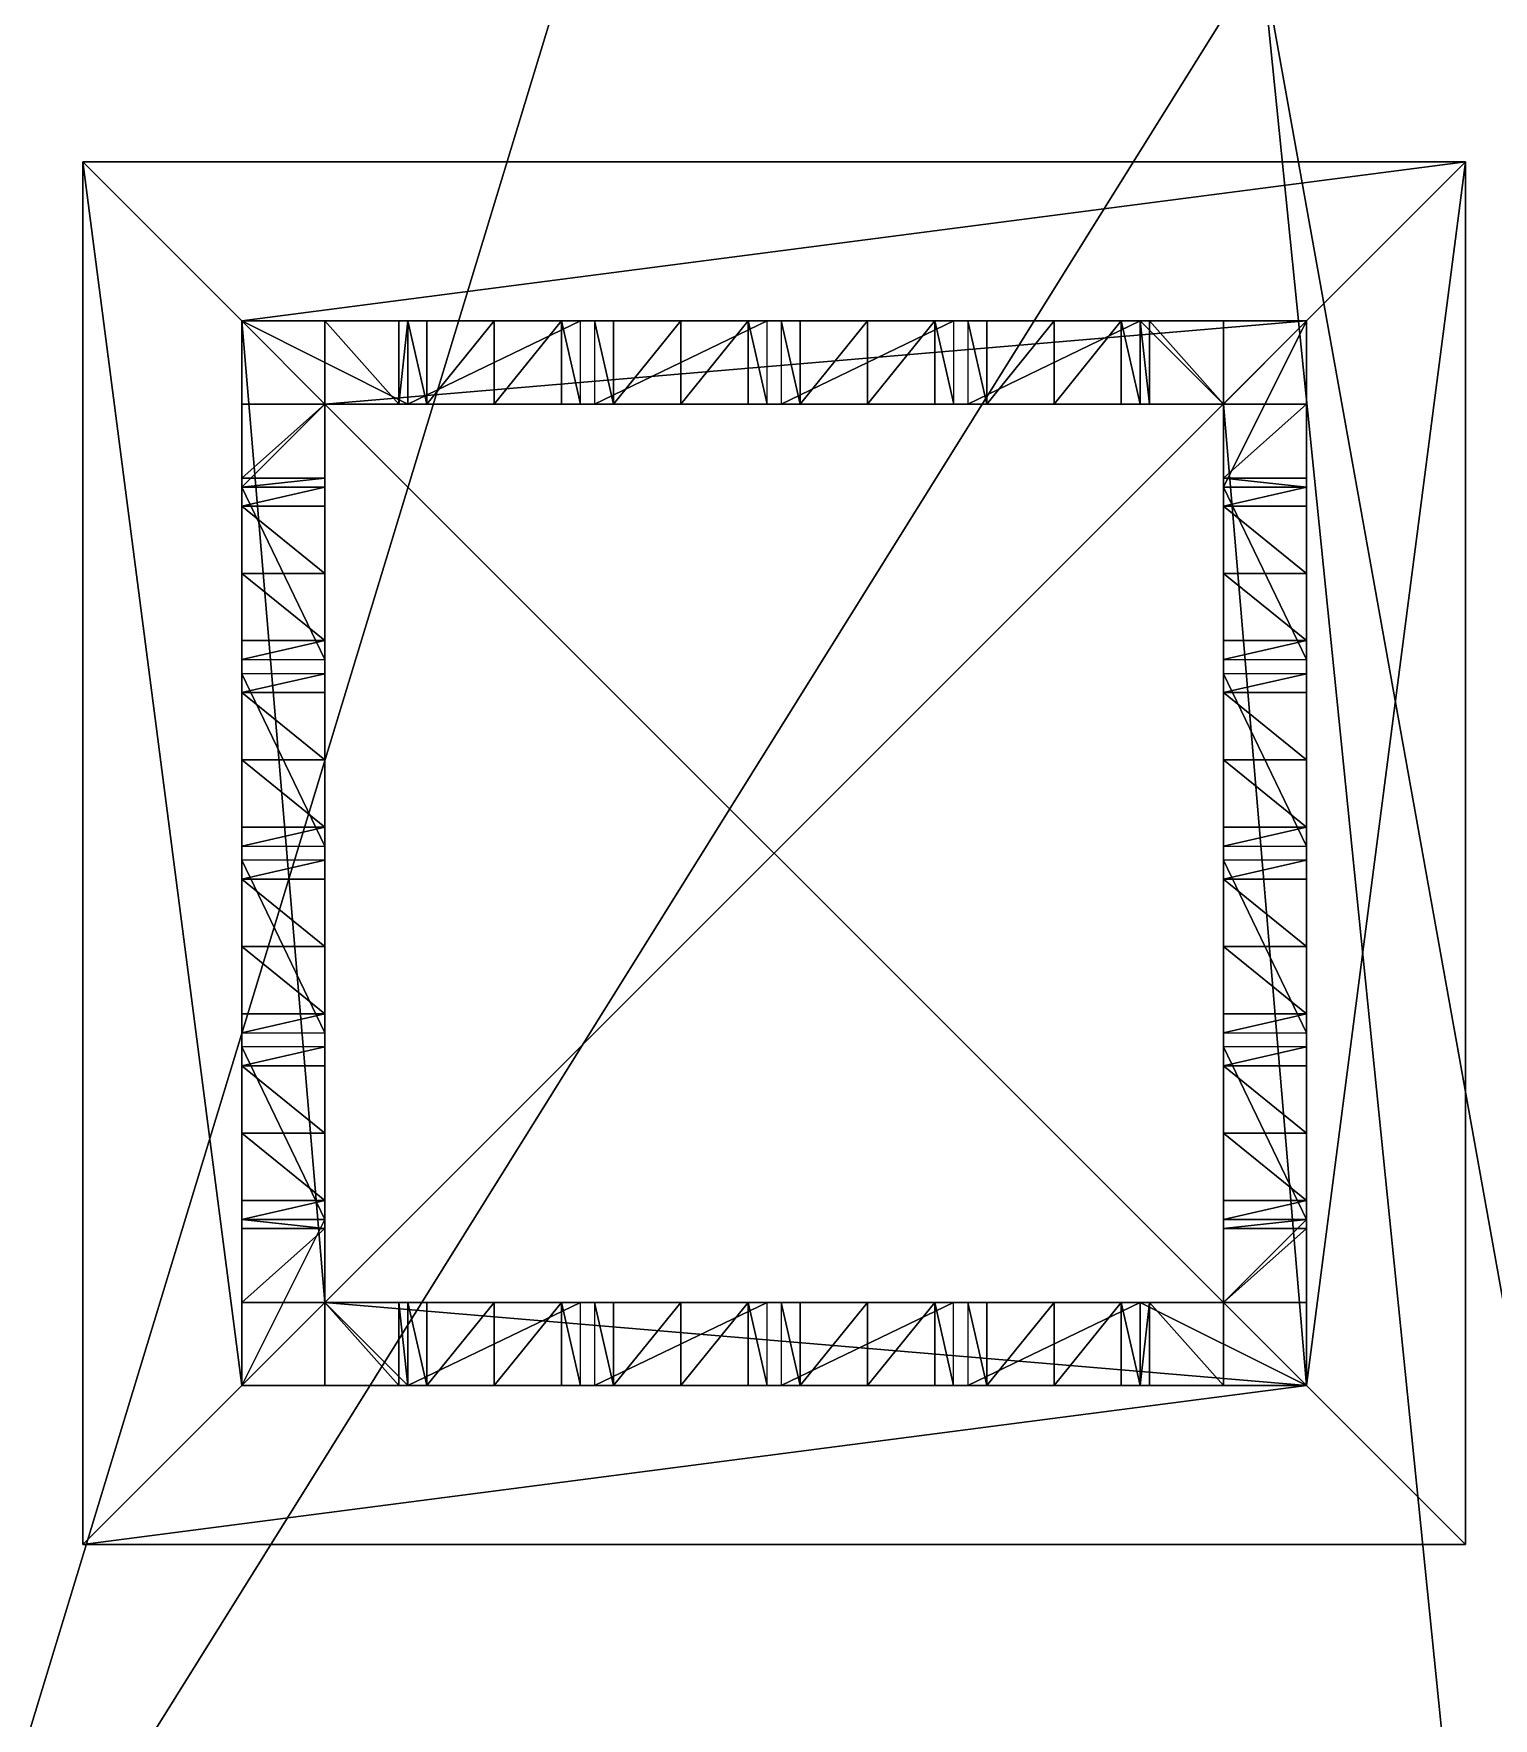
# Model space of a CAD drawing. Header units: metres. Extents: x -124 to 108, y 0 to 201.
# Drawn here: x 56.91 to 64.94, y 8.41 to 17.68 of the extents above; entities that cross this region are included whole.
import ezdxf

# ---------------------------------------------------------------- set-up
doc = ezdxf.new("R2010")
doc.units = ezdxf.units.M
doc.layers.get('0').update_dxf_attribs({"true_color": 0xff5454})

# ---------------------------------------------------------------- blocks, each defined once
blk = doc.blocks.new('crnEnd')
for p, q in [((0.9144, 0.9144), (0.4572, 0.9144)), ((0.4572, 0.4572), (0.4572, 0.9144)), ((0.9144, 0.8645, 0.3953), (0.4572, 0.8645, 0.3953)), ((0.9144, 0.9144), (0.9144, 0)), ((0, 0.4572), (0.4572, 0.4572)), ((0, 0.4572), (0, 0)), ((0.0499, 0, 0.3953), (0.0499, 0.4572, 0.3953)), ((0.4572, 0.4572), (0.4572, 0.4572, 0.6489)), ((0.9144, 0.4572, 0.6489), (0.4572, 0.4572, 0.6489)), ((0.4572, 0, 0.6489), (0.4572, 0.4572, 0.6489)), ((0.4572, 0.4572, 0.6489), (0.9144, 0, 0.9037)), ((0.9144, 0.4572, 0.6489), (0.9144, 0, 0.9037)), ((0.9144, 0), (0, 0)), ((0.9144, 0, 0.9037), (0.4572, 0, 0.6489)), ((0.9144, 0), (0.9144, 0, 0.9037))]:
    blk.add_line(p, q)
for points in [[(0.4572, 0.4572, 0.6489), (0.4572, 0.8645, 0.3953), (0.4572, 0.9144, 0)], [(0.9144, 0.4572, 0.6489), (0.9144, 0.8645, 0.3953), (0.9144, 0.9144, 0)], [(0, 0.4572, 0), (0.0499, 0.4572, 0.3953), (0.4572, 0.4572, 0.6489)], [(0, 0, 0), (0.0499, 0, 0.3953), (0.4572, 0, 0.6489)]]:
    blk.add_polyline3d(points)
at = {"color": 45, "true_color": 0x9b7d59}
mesh = blk.add_polyface(dxfattribs=at)
corners = [(0.9144, 0), (0, 0.4572), (0, 0), (0.4572, 0.4572), (0.9144, 0.9144), (0.4572, 0.9144)]
mesh.append_faces([[corners[k] for k in face] for face in [(0, 1, 2), (3, 4, 5)]], dxfattribs={"vtx0": -1, "color": 45})
mesh.append_faces([[corners[k] for k in face] for face in [(1, 0, 3), (4, 3, 0)]], dxfattribs={"vtx0": -1, "vtx1": -1, "color": 45})
mesh = blk.add_polyface(dxfattribs=at)
corners = [(0.4572, 0.8645, 0.3953), (0.4572, 0.4572), (0.4572, 0.4572, 0.6489), (0.4572, 0.9144)]
mesh.append_faces([[corners[k] for k in face] for face in [(0, 1, 2), (1, 0, 3)]], dxfattribs={"vtx0": -1, "color": 45})
mesh = blk.add_polyface(dxfattribs=at)
corners = [(0.4572, 0.8645, 0.3953), (0.9144, 0.9144), (0.4572, 0.9144), (0.9144, 0.8645, 0.3953)]
mesh.append_faces([[corners[k] for k in face] for face in [(0, 1, 2), (1, 0, 3)]], dxfattribs={"vtx0": -1, "color": 45})
mesh = blk.add_polyface(dxfattribs=at)
corners = [(0.4572, 0.4572, 0.6489), (0.9144, 0.8645, 0.3953), (0.4572, 0.8645, 0.3953), (0.9144, 0.4572, 0.6489)]
mesh.append_faces([[corners[k] for k in face] for face in [(0, 1, 2), (1, 0, 3)]], dxfattribs={"vtx0": -1, "color": 45})
mesh = blk.add_polyface(dxfattribs=at)
corners = [(0.9144, 0.9144), (0.9144, 0, 0.9037), (0.9144, 0), (0.9144, 0.4572, 0.6489), (0.9144, 0.8645, 0.3953)]
mesh.append_faces([[corners[k] for k in face] for face in [(0, 1, 2), (3, 0, 4)]], dxfattribs={"vtx0": -1, "color": 45})
mesh.append_faces([[corners[k] for k in face] for face in [(1, 0, 3)]], dxfattribs={"vtx0": -1, "vtx1": -1, "color": 45})
mesh = blk.add_polyface(dxfattribs=at)
corners = [(0.0499, 0.4572, 0.3953), (0.4572, 0.4572), (0, 0.4572), (0.4572, 0.4572, 0.6489)]
mesh.append_faces([[corners[k] for k in face] for face in [(0, 1, 2), (1, 0, 3)]], dxfattribs={"vtx0": -1, "color": 45})
mesh = blk.add_polyface(dxfattribs=at)
corners = [(0.0499, 0.4572, 0.3953), (0, 0), (0.0499, 0, 0.3953), (0, 0.4572)]
mesh.append_faces([[corners[k] for k in face] for face in [(0, 1, 2), (1, 0, 3)]], dxfattribs={"vtx0": -1, "color": 45})
mesh = blk.add_polyface(dxfattribs=at)
corners = [(0.4572, 0, 0.6489), (0.0499, 0.4572, 0.3953), (0.0499, 0, 0.3953), (0.4572, 0.4572, 0.6489)]
mesh.append_faces([[corners[k] for k in face] for face in [(0, 1, 2), (1, 0, 3)]], dxfattribs={"vtx0": -1, "color": 45})
mesh = blk.add_polyface(dxfattribs=at)
corners = [(0.9144, 0.4572, 0.6489), (0.4572, 0.4572, 0.6489), (0.9144, 0, 0.9037)]
mesh.append_faces([[corners[k] for k in face] for face in [(0, 1, 2)]], dxfattribs={"color": 45})
mesh = blk.add_polyface(dxfattribs=at)
corners = [(0.9144, 0, 0.9037), (0.4572, 0.4572, 0.6489), (0.4572, 0, 0.6489)]
mesh.append_faces([[corners[k] for k in face] for face in [(0, 1, 2)]], dxfattribs={"color": 45})
mesh = blk.add_polyface(dxfattribs=at)
corners = [(0.9144, 0, 0.9037), (0, 0), (0.9144, 0), (0.0499, 0, 0.3953), (0.4572, 0, 0.6489)]
mesh.append_faces([[corners[k] for k in face] for face in [(0, 1, 2), (3, 0, 4)]], dxfattribs={"vtx0": -1, "color": 45})
mesh.append_faces([[corners[k] for k in face] for face in [(1, 0, 3)]], dxfattribs={"vtx0": -1, "vtx1": -1, "color": 45})
blk = doc.blocks.new('crnNormal')
for p, q in [((0.4572, 0.9054), (0, 0.9054)), ((0, 0), (0, 0.9054)), ((0.4572, 0.9054), (0.4572, 0)), ((0.4572, 0.8059, 0.3829), (0, 0.8059, 0.3829)), ((0.4572, 0.4527, 0.7049), (0, 0.4527, 0.7049)), ((0.4572, 0.0995, 0.3829), (0, 0.0995, 0.3829)), ((0, 0), (0.4572, 0))]:
    blk.add_line(p, q)
for points in [[(0, 0.4527, 0.7049), (0, 0.8059, 0.3829), (0, 0.9054, 0)], [(0.4572, 0.4527, 0.7049), (0.4572, 0.8059, 0.3829), (0.4572, 0.9054, 0)], [(0, 0.4527, 0.7049), (0, 0.0995, 0.3829), (0, 0, 0)], [(0.4572, 0.4527, 0.7049), (0.4572, 0.0995, 0.3829), (0.4572, 0, 0)]]:
    blk.add_polyline3d(points)
at = {"color": 45, "true_color": 0x9b7d59}
mesh = blk.add_polyface(dxfattribs=at)
corners = [(0, 0.8059, 0.3829), (0.4572, 0.9054), (0, 0.9054), (0.4572, 0.8059, 0.3829)]
mesh.append_faces([[corners[k] for k in face] for face in [(0, 1, 2), (1, 0, 3)]], dxfattribs={"vtx0": -1, "color": 45})
mesh = blk.add_polyface(dxfattribs=at)
corners = [(0.4572, 0), (0, 0.9054), (0, 0), (0.4572, 0.9054)]
mesh.append_faces([[corners[k] for k in face] for face in [(0, 1, 2), (1, 0, 3)]], dxfattribs={"vtx0": -1, "color": 45})
mesh = blk.add_polyface(dxfattribs=at)
corners = [(0, 0.0995, 0.3829), (0, 0.9054), (0, 0), (0, 0.4527, 0.7049), (0, 0.8059, 0.3829)]
mesh.append_faces([[corners[k] for k in face] for face in [(0, 1, 2), (1, 3, 4)]], dxfattribs={"vtx0": -1, "color": 45})
mesh.append_faces([[corners[k] for k in face] for face in [(1, 0, 3)]], dxfattribs={"vtx0": -1, "vtx2": -1, "color": 45})
mesh = blk.add_polyface(dxfattribs=at)
corners = [(0.4572, 0.9054), (0.4572, 0.0995, 0.3829), (0.4572, 0), (0.4572, 0.4527, 0.7049), (0.4572, 0.8059, 0.3829)]
mesh.append_faces([[corners[k] for k in face] for face in [(0, 1, 2), (3, 0, 4)]], dxfattribs={"vtx0": -1, "color": 45})
mesh.append_faces([[corners[k] for k in face] for face in [(1, 0, 3)]], dxfattribs={"vtx0": -1, "vtx1": -1, "color": 45})
mesh = blk.add_polyface(dxfattribs=at)
corners = [(0.4572, 0.4527, 0.7049), (0, 0.8059, 0.3829), (0, 0.4527, 0.7049), (0.4572, 0.8059, 0.3829)]
mesh.append_faces([[corners[k] for k in face] for face in [(0, 1, 2), (1, 0, 3)]], dxfattribs={"vtx0": -1, "color": 45})
mesh = blk.add_polyface(dxfattribs=at)
corners = [(0.4572, 0.0995, 0.3829), (0, 0.4527, 0.7049), (0, 0.0995, 0.3829), (0.4572, 0.4527, 0.7049)]
mesh.append_faces([[corners[k] for k in face] for face in [(0, 1, 2), (1, 0, 3)]], dxfattribs={"vtx0": -1, "color": 45})
mesh = blk.add_polyface(dxfattribs=at)
corners = [(0.4572, 0.0995, 0.3829), (0, 0), (0.4572, 0), (0, 0.0995, 0.3829)]
mesh.append_faces([[corners[k] for k in face] for face in [(0, 1, 2), (1, 0, 3)]], dxfattribs={"vtx0": -1, "color": 45})
blk = doc.blocks.new('twrShort')
for p, q in [((0, 7.6089), (0, 0)), ((0, 7.6089), (0.875, 6.7339, 3.0079)), ((7.6089, 7.6089), (0, 7.6089)), ((7.6089, 7.6089), (6.7339, 6.7339, 3.0079)), ((7.6089, 0), (7.6089, 7.6089)), ((6.7339, 6.7339, 6.7982), (0.875, 6.7339, 6.7982)), ((0.875, 6.7339, 6.7982), (0.875, 0.875, 6.7982)), ((0.875, 6.7339, 3.0079), (0.875, 0.875, 3.0079)), ((6.7339, 6.7339, 3.0079), (0.875, 6.7339, 3.0079)), ((0.875, 6.7339, 3.0079), (0.875, 6.7339, 6.7982)), ((6.7339, 0.875, 6.7982), (6.7339, 6.7339, 6.7982)), ((6.7339, 0.875, 3.0079), (6.7339, 6.7339, 3.0079)), ((6.7339, 6.7339, 3.0079), (6.7339, 6.7339, 6.7982)), ((1.3322, 6.2767, 6.7982), (1.3322, 1.3322, 6.7982)), ((6.2767, 6.2767, 6.7982), (1.3322, 6.2767, 6.7982)), ((6.2767, 6.2767, 6.0526), (1.3322, 6.2767, 6.0526)), ((1.3322, 6.2767, 6.0526), (1.3322, 6.2767, 6.7982)), ((1.3322, 6.2767, 6.0526), (1.3322, 1.3322, 6.0526)), ((6.2767, 1.3322, 6.7982), (6.2767, 6.2767, 6.7982)), ((6.2767, 6.2767, 6.0526), (6.2767, 6.2767, 6.7982)), ((6.2767, 1.3322, 6.0526), (6.2767, 6.2767, 6.0526)), ((1.3322, 1.3322, 6.7982), (6.2767, 1.3322, 6.7982)), ((1.3322, 1.3322, 6.0526), (6.2767, 1.3322, 6.0526)), ((1.3322, 1.3322, 6.0526), (1.3322, 1.3322, 6.7982)), ((6.2767, 1.3322, 6.0526), (6.2767, 1.3322, 6.7982)), ((0, 0), (0.875, 0.875, 3.0079)), ((0.875, 0.875, 6.7982), (6.7339, 0.875, 6.7982)), ((0.875, 0.875, 3.0079), (6.7339, 0.875, 3.0079)), ((0.875, 0.875, 3.0079), (0.875, 0.875, 6.7982)), ((7.6089, 0), (6.7339, 0.875, 3.0079)), ((6.7339, 0.875, 3.0079), (6.7339, 0.875, 6.7982)), ((0, 0), (7.6089, 0))]:
    blk.add_line(p, q)
for p, rotation in [((1.7894, 6.7339, 6.7982), 179.9999999999991), ((6.7339, 5.8195, 6.7982), 89.99999999999912), ((0.875, 1.7894, 6.7982), 269.9999999999897)]:
    blk.add_blockref('crnEnd', p, dxfattribs=dict(rotation=rotation))
at = {"yscale": 1.048424361076643}
for p, rotation in [((1.7894, 6.7339, 6.7982), 270), ((2.8163, 6.7339, 6.7982), 270), ((3.8433, 6.7339, 6.7982), 270), ((4.8702, 6.7339, 6.7982), 270), ((6.7339, 5.8195, 6.7982), 180), ((6.7339, 4.7925, 6.7982), 180), ((6.7339, 3.7656, 6.7982), 180), ((6.7339, 2.7387, 6.7982), 180), ((2.7387, 0.875, 6.7982), 90), ((3.7656, 0.875, 6.7982), 90), ((4.7925, 0.875, 6.7982), 90), ((5.8195, 0.875, 6.7982), 90)]:
    blk.add_blockref('crnNormal', p, dxfattribs=dict(at, rotation=rotation))
for p in [(0.875, 4.8702, 6.7982), (0.875, 3.8433, 6.7982), (0.875, 2.8163, 6.7982), (0.875, 1.7894, 6.7982)]:
    blk.add_blockref('crnNormal', p, dxfattribs=at)
blk.add_blockref('crnEnd', (5.8195, 0.875, 6.7982))
at = {"color": 45, "true_color": 0x9b7d59}
mesh = blk.add_polyface(dxfattribs=at)
corners = [(7.6089, 7.6089), (0, 0), (0, 7.6089), (7.6089, 0)]
mesh.append_faces([[corners[k] for k in face] for face in [(0, 1, 2), (1, 0, 3)]], dxfattribs={"vtx0": -1, "color": 45})
at = {"color": 37, "true_color": 0x7b6641}
mesh = blk.add_polyface(dxfattribs=at)
corners = [(0.875, 6.7339, 3.0079), (7.6089, 7.6089), (0, 7.6089), (6.7339, 6.7339, 3.0079)]
mesh.append_faces([[corners[k] for k in face] for face in [(0, 1, 2), (1, 0, 3)]], dxfattribs={"vtx0": -1, "color": 37})
mesh = blk.add_polyface(dxfattribs=at)
corners = [(0.875, 0.875, 3.0079), (0, 7.6089), (0, 0), (0.875, 6.7339, 3.0079)]
mesh.append_faces([[corners[k] for k in face] for face in [(0, 1, 2), (1, 0, 3)]], dxfattribs={"vtx0": -1, "color": 37})
mesh = blk.add_polyface(dxfattribs=at)
corners = [(7.6089, 7.6089), (6.7339, 0.875, 3.0079), (7.6089, 0), (6.7339, 6.7339, 3.0079)]
mesh.append_faces([[corners[k] for k in face] for face in [(0, 1, 2), (1, 0, 3)]], dxfattribs={"vtx0": -1, "color": 37})
at = {"color": 45, "true_color": 0x9b7d59}
mesh = blk.add_polyface(dxfattribs=at)
corners = [(0.875, 0.875, 6.7982), (1.3322, 1.3322, 6.7982), (0.875, 6.7339, 6.7982), (6.7339, 0.875, 6.7982), (6.2767, 1.3322, 6.7982), (6.2767, 6.2767, 6.7982), (1.3322, 6.2767, 6.7982), (6.7339, 6.7339, 6.7982)]
mesh.append_faces([[corners[k] for k in face] for face in [(0, 1, 2), (1, 3, 4), (4, 3, 5), (2, 6, 7), (6, 2, 1), (7, 5, 3)]], dxfattribs={"vtx0": -1, "vtx1": -1, "color": 45})
mesh.append_faces([[corners[k] for k in face] for face in [(1, 0, 3), (7, 6, 5)]], dxfattribs={"vtx0": -1, "vtx2": -1, "color": 45})
mesh = blk.add_polyface(dxfattribs=at)
corners = [(0.875, 6.7339, 6.7982), (6.7339, 6.7339, 3.0079), (0.875, 6.7339, 3.0079), (6.7339, 6.7339, 6.7982)]
mesh.append_faces([[corners[k] for k in face] for face in [(0, 1, 2), (1, 0, 3)]], dxfattribs={"vtx0": -1, "color": 45})
mesh = blk.add_polyface(dxfattribs=at)
corners = [(0.875, 6.7339, 6.7982), (0.875, 0.875, 3.0079), (0.875, 0.875, 6.7982), (0.875, 6.7339, 3.0079)]
mesh.append_faces([[corners[k] for k in face] for face in [(0, 1, 2), (1, 0, 3)]], dxfattribs={"vtx0": -1, "color": 45})
mesh = blk.add_polyface(dxfattribs=at)
corners = [(6.7339, 6.7339, 3.0079), (6.7339, 0.875, 6.7982), (6.7339, 0.875, 3.0079), (6.7339, 6.7339, 6.7982)]
mesh.append_faces([[corners[k] for k in face] for face in [(0, 1, 2), (1, 0, 3)]], dxfattribs={"vtx0": -1, "color": 45})
mesh = blk.add_polyface(dxfattribs=at)
corners = [(6.2767, 6.2767, 6.7982), (1.3322, 6.2767, 6.0526), (6.2767, 6.2767, 6.0526), (1.3322, 6.2767, 6.7982)]
mesh.append_faces([[corners[k] for k in face] for face in [(0, 1, 2), (1, 0, 3)]], dxfattribs={"vtx0": -1, "color": 45})
mesh = blk.add_polyface(dxfattribs=at)
corners = [(1.3322, 6.2767, 6.0526), (1.3322, 1.3322, 6.7982), (1.3322, 1.3322, 6.0526), (1.3322, 6.2767, 6.7982)]
mesh.append_faces([[corners[k] for k in face] for face in [(0, 1, 2), (1, 0, 3)]], dxfattribs={"vtx0": -1, "color": 45})
at = {"color": 49, "true_color": 0x4a3e2a}
mesh = blk.add_polyface(dxfattribs=at)
corners = [(6.2767, 1.3322, 6.0526), (1.3322, 6.2767, 6.0526), (1.3322, 1.3322, 6.0526), (6.2767, 6.2767, 6.0526)]
mesh.append_faces([[corners[k] for k in face] for face in [(0, 1, 2), (1, 0, 3)]], dxfattribs={"vtx0": -1, "color": 49})
at = {"color": 45, "true_color": 0x9b7d59}
mesh = blk.add_polyface(dxfattribs=at)
corners = [(6.2767, 6.2767, 6.7982), (6.2767, 1.3322, 6.0526), (6.2767, 1.3322, 6.7982), (6.2767, 6.2767, 6.0526)]
mesh.append_faces([[corners[k] for k in face] for face in [(0, 1, 2), (1, 0, 3)]], dxfattribs={"vtx0": -1, "color": 45})
mesh = blk.add_polyface(dxfattribs=at)
corners = [(1.3322, 1.3322, 6.7982), (6.2767, 1.3322, 6.0526), (1.3322, 1.3322, 6.0526), (6.2767, 1.3322, 6.7982)]
mesh.append_faces([[corners[k] for k in face] for face in [(0, 1, 2), (1, 0, 3)]], dxfattribs={"vtx0": -1, "color": 45})
at = {"color": 37, "true_color": 0x7b6641}
mesh = blk.add_polyface(dxfattribs=at)
corners = [(6.7339, 0.875, 3.0079), (0, 0), (7.6089, 0), (0.875, 0.875, 3.0079)]
mesh.append_faces([[corners[k] for k in face] for face in [(0, 1, 2), (1, 0, 3)]], dxfattribs={"vtx0": -1, "color": 37})
at = {"color": 45, "true_color": 0x9b7d59}
mesh = blk.add_polyface(dxfattribs=at)
corners = [(6.7339, 0.875, 6.7982), (0.875, 0.875, 3.0079), (6.7339, 0.875, 3.0079), (0.875, 0.875, 6.7982)]
mesh.append_faces([[corners[k] for k in face] for face in [(0, 1, 2), (1, 0, 3)]], dxfattribs={"vtx0": -1, "color": 45})
blk = doc.blocks.new('Component_1')
blk.add_blockref('twrShort', (57.1779, 9.3649, 17.9753))
mesh = blk.add_polyface()
corners = [(98.8638, 30.9094), (89.7246, 8.9741), (87.5479, 30.9094), (96.8166, 14.0938), (98.4961, 14.0938), (98.4961, 12.4142), (96.8166, 12.4142), (101.2657, 8.9741), (98.8638, 23.1046), (101.2657, 23.1046), (-20.4883, 200.884), (-36.2436, 166.56), (-36.2436, 200.884), (-62.7983, 120.0462), (-62.7983, 166.56), (-62.7983, 96.8369), (-62.7983, 69.0721), (28.0829, 69.0721), (-20.4883, 166.56), (4.4317, 132.3), (4.4317, 166.56), (28.0829, 132.3), (28.0829, 88.4306), (52.9352, 88.4306), (28.0829, 66.4607), (35.9315, 66.4607), (35.9315, 59.9298), (58.5118, 70.2663), (71.2137, 59.9298), (58.5118, 82.925), (78.994, 70.2663), (71.2137, 47.1726), (86.7108, 98.9359), (52.9352, 98.9359), (78.994, 82.925), (35.9315, 45.5423), (35.9315, 47.1726), (35.9315, 32.3853), (35.9315, 12.8996), (56.2283, 30.6197), (71.0143, 30.6197), (71.0143, 7.874), (89.7246, 7.874), (86.7108, 60.8021), (87.5479, 60.8021), (29.1243, 8.345), (29.1243, 12.8996), (56.2283, 8.345), (30.8642, 32.3853), (30.8642, 45.5423), (-93.4757, 160.2962), (-109.8283, 96.8369), (-109.8283, 160.2962), (-93.4757, 120.0462)]
mesh.append_faces([[corners[k] for k in face] for face in [(7, 8, 9), (10, 11, 12), (11, 13, 14), (19, 18, 20), (32, 23, 33), (31, 35, 36), (2, 43, 44), (38, 45, 46), (35, 48, 49), (50, 51, 52)]], dxfattribs={"vtx0": -1})
mesh.append_faces([[corners[k] for k in face] for face in [(0, 1, 2), (3, 0, 4), (4, 0, 5), (1, 6, 7), (6, 1, 3), (8, 5, 0), (15, 11, 16), (16, 11, 17), (18, 11, 10), (17, 23, 24), (24, 23, 25), (25, 23, 26), (26, 27, 28), (27, 23, 29), (28, 30, 31), (29, 32, 34), (34, 32, 30), (37, 31, 38), (39, 31, 40), (40, 31, 41), (41, 31, 42), (43, 30, 32), (42, 2, 1), (45, 38, 47), (47, 38, 39), (48, 35, 37), (51, 53, 15)]], dxfattribs={"vtx0": -1, "vtx1": -1})
mesh.append_faces([[corners[k] for k in face] for face in [(1, 0, 3), (7, 5, 8), (13, 11, 15), (17, 11, 18), (17, 18, 19), (26, 23, 27), (23, 32, 29), (35, 31, 37), (38, 31, 39), (42, 31, 30), (42, 30, 2), (2, 30, 43)]], dxfattribs={"vtx0": -1, "vtx1": -1, "vtx2": -1})
mesh.append_faces([[corners[k] for k in face] for face in [(7, 6, 5), (17, 19, 21), (17, 21, 22), (17, 22, 23), (28, 27, 30), (51, 50, 53), (15, 53, 13)]], dxfattribs={"vtx0": -1, "vtx2": -1})
mesh = blk.add_polyface()
corners = [(63.6642, 30.6197, 17.9753), (56.2283, 6.186, 17.9753), (56.2283, 30.6197, 17.9753), (71.0143, 18.107, 17.9753), (65.5025, 7.874, 17.9753), (63.6642, 18.107, 17.9753), (71.0143, 7.874, 17.9753), (45.6603, 0, 17.9753), (45.6603, 6.186, 17.9753), (65.5025, 0, 17.9753)]
mesh.append_faces([[corners[k] for k in face] for face in [(0, 1, 2), (4, 3, 6), (1, 7, 8)]], dxfattribs={"vtx0": -1})
mesh.append_faces([[corners[k] for k in face] for face in [(3, 4, 5), (7, 1, 9), (5, 1, 0), (9, 5, 4)]], dxfattribs={"vtx0": -1, "vtx1": -1})
mesh.append_faces([[corners[k] for k in face] for face in [(9, 1, 5)]], dxfattribs={"vtx0": -1, "vtx1": -1, "vtx2": -1})

msp = doc.modelspace()

# ---------------------------------------------------------------- block references
msp.add_blockref('Component_1', (0, 0))

doc.saveas('drawing.dxf')
